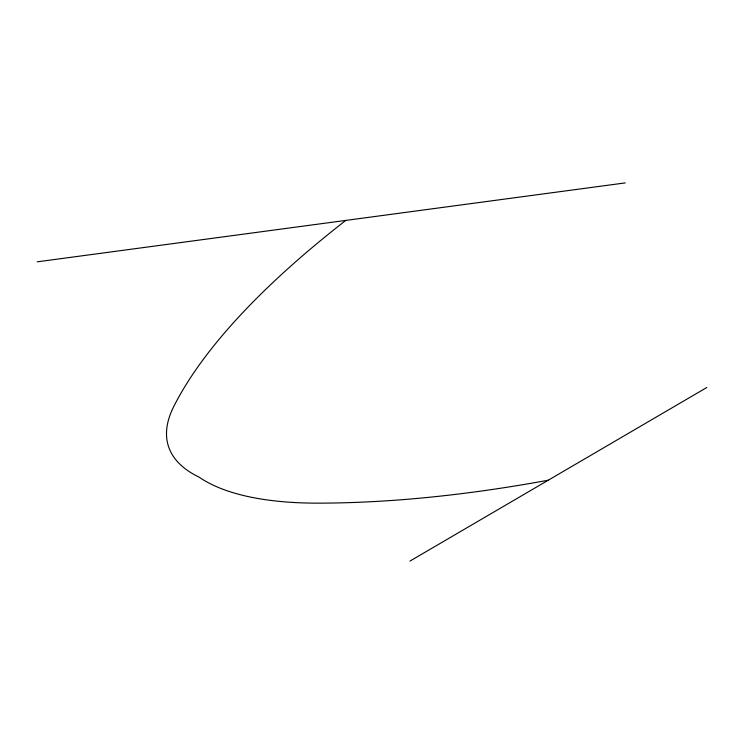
<?xml version="1.0" encoding="UTF-8"?>
<svg xmlns="http://www.w3.org/2000/svg" width="744" height="744" viewBox="0 0 744 744"><rect width="100%" height="100%" fill="white"/><g stroke="black" fill="none" stroke-linecap="round" stroke-linejoin="round"><path stroke-width="1.12" d="M409.935 561.097L706.8 387.503M37.2 261.832L625.276 182.903M345.774 220.419A801.781 263.274 -22.2 0 0 173.752 406.522A288.067 106.439 -17.6 0 0 199.011 477.099A359.482 131.911 -18.5 0 0 318.59 503.149A1007.488 431.715 -25 0 0 548.263 480.206"/></g></svg>
